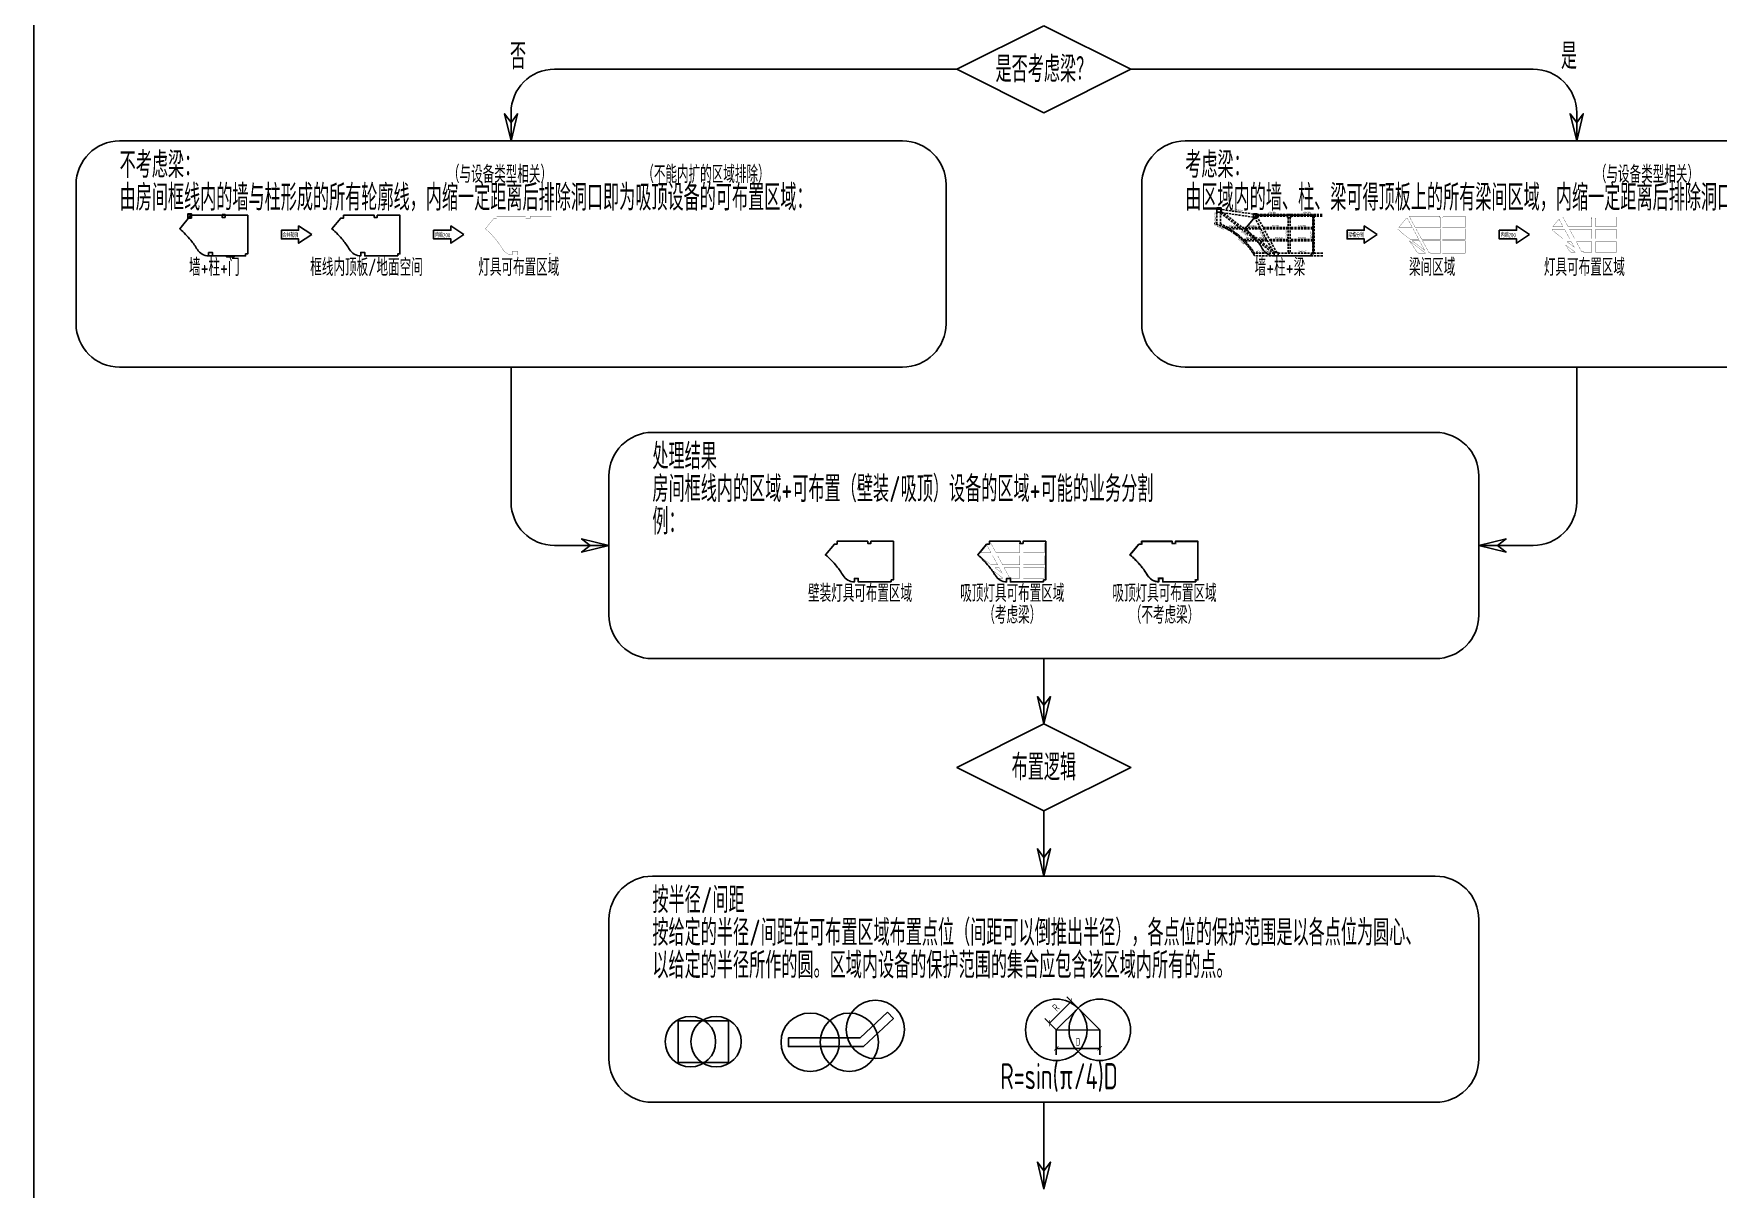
# Model space of a CAD drawing. Header units: millimetres. Extents: x 0 to 4164250, y 0 to 1261500.
# Drawn here: x 1289000 to 1676309, y 423000 to 688664 of the extents above; entities that cross this region are included whole.
import ezdxf
from ezdxf.enums import TextEntityAlignment as Align

# ---------------------------------------------------------------- set-up
doc = ezdxf.new("R2010")
doc.units = ezdxf.units.MM
doc.header["$LTSCALE"] = 1000
doc.linetypes.add('__覆盖_S20-tplt_TEN25IN7$0$DASHED', pattern=[0.75, 0.5, -0.25])
doc.layers.get('DEFPOINTS').update_dxf_attribs({"color": 9})
for name, color, linetype in [('C-SHET-SHET', 144, 'Continuous'), ('E-UNIV-DIAG', 2, 'Continuous'), ('E-UNIV-NOTE', 6, 'Continuous'), ('E-UNIV-REV', 6, 'Continuous'), ('S_BEAM', 4, '__覆盖_S20-tplt_TEN25IN7$0$DASHED'), ('S_BEAM_SECD', 142, '__覆盖_S20-tplt_TEN25IN7$0$DASHED'), ('S_BEAM_SECD_TEXT_HORZ', 9, 'Continuous'), ('S_BEAM_SECD_TEXT_VERT', 211, 'Continuous'), ('S_BEAM_TEXT_HORZ', 7, 'Continuous'), ('S_BEAM_TEXT_VERT', 41, 'Continuous'), ('可布置区域（吸顶）', 3, 'Continuous'), ('可布置区域（壁装）', 5, 'Continuous'), ('房间框线', 30, 'Continuous'), ('柱子', 7, 'Continuous'), ('门窗框线', 114, 'Continuous')]:
    doc.layers.add(name, color=color, linetype=linetype)
doc.layers.add('套内', color=9, linetype='Continuous', lineweight=20)
doc.styles.add('__覆盖_S20-tplt_TEN25IN7$0$TH-STYLE1', font='Tssdeng.shx', dxfattribs={"width": 0.7, "bigfont": 'Tssdchn.shx'})
doc.styles.add('TH-STYLE3', font='tssdeng.shx', dxfattribs={"width": 0.65, "bigfont": 'tssdchn.shx'})
doc.dimstyles.new('E-DIMA100', dxfattribs={"dimscale": 100, "dimtxt": 3.5, "dimasz": 2, "dimexe": 3, "dimexo": 0, "dimgap": 1.25, "dimtad": 1, "dimdec": 1, "dimrnd": 1, "dimdsep": 46, "dimtxsty": 'TH-STYLE3', "dimblk1": 'ARCHTICK', "dimblk2": 'ARCHTICK', "dimsah": 1, "dimcen": 0, "dimclrt": 6, "dimadec": 0, "dimazin": 0, "dimtfac": 1, "dimtdec": 1, "dimtix": 1, "dimtmove": 2, "dimatfit": 3, "dimldrblk": 'ARCHTICK', "dimfxl": 1, "dimtolj": 1, "dimarcsym": 0})

# ---------------------------------------------------------------- blocks, each defined once
blk = doc.blocks.new('_ARCHTICK')
at = {"color": 0, "linetype": 'ByBlock', "const_width": 0.15}
blk.add_lwpolyline([(-0.5, -0.5), (0.5, 0.5)], dxfattribs=at)
blk = doc.blocks.new('*D51')
at = {"layer": 'DEFPOINTS', "color": 0, "transparency": 16777216}
for p in [(1524101, 459654), (1534101, 459654), (1534101, 455407)]:
    blk.add_point(p, dxfattribs=at)
at = {"layer": 'E-UNIV-NOTE', "color": 0, "lineweight": -2, "transparency": 16777216}
for p, q in [((1524101, 459654), (1524101, 453907)), ((1534101, 459654), (1534101, 453907)), ((1524101, 455407), (1534101, 455407))]:
    blk.add_line(p, q, dxfattribs=at)
at = {"layer": 'E-UNIV-NOTE', "color": 0, "lineweight": -2, "transparency": 16777216, "xscale": 1000, "yscale": 1000, "zscale": 1000, "rotation": 180}
blk.add_blockref('_ARCHTICK', (1524101, 455407), dxfattribs=at)
at = {"layer": 'E-UNIV-NOTE', "color": 0, "lineweight": -2, "transparency": 16777216, "xscale": 1000, "yscale": 1000, "zscale": 1000}
blk.add_blockref('_ARCHTICK', (1534101, 455407), dxfattribs=at)
at = {"layer": 'E-UNIV-NOTE', "color": 6, "transparency": 16777216, "insert": (1529101, 456907), "char_height": 1750, "attachment_point": 5, "style": 'TH-STYLE3'}
blk.add_mtext('\\A1;D', dxfattribs=at)
blk = doc.blocks.new('*D52')
at = {"layer": 'DEFPOINTS', "color": 0, "transparency": 16777216}
for p in [(1527553, 466202), (1529101, 464654), (1524101, 459654)]:
    blk.add_point(p, dxfattribs=at)
at = {"layer": 'E-UNIV-NOTE', "color": 0, "lineweight": -2, "transparency": 16777216}
for p, q in [((1522553, 461202), (1527553, 466202)), ((1529101, 464654), (1526492, 467262)), ((1524101, 459654), (1521492, 462262))]:
    blk.add_line(p, q, dxfattribs=at)
at = {"layer": 'E-UNIV-NOTE', "color": 0, "lineweight": -2, "transparency": 16777216, "xscale": 1000, "yscale": 1000, "zscale": 1000}
for p, rotation in [((1527553, 466202), 45), ((1522553, 461202), 225)]:
    blk.add_blockref('_ARCHTICK', p, dxfattribs=dict(at, rotation=rotation))
at = {"layer": 'E-UNIV-NOTE', "color": 6, "transparency": 16777216, "insert": (1523992, 464762), "char_height": 1750, "attachment_point": 5, "rotation": 45, "style": 'TH-STYLE3'}
blk.add_mtext('\\A1;R', dxfattribs=at)

msp = doc.modelspace()

# ---------------------------------------------------------------- linework, layer by layer
at = {"layer": 'C-SHET-SHET'}
msp.add_lwpolyline([(1289000, 1261500), (1883500, 1261500), (1883500, 0), (1289000, 0)], close=True, dxfattribs=at)
at = {"layer": 'E-UNIV-DIAG'}
for points in [[(1521250, 690500), (1541250, 680500), (1521250, 670500), (1501250, 680500)], [(1521250, 530000), (1541250, 520000), (1521250, 510000), (1501250, 520000)]]:
    msp.add_lwpolyline(points, close=True, dxfattribs=at)
for points in [[(1501250, 680500), (1408750, 680500, 0.414213562), (1398750, 670500), (1398750, 664000)], [(1541250, 680500), (1633750, 680500, -0.414213562), (1643750, 670500), (1643750, 664000)], [(1421250, 571000), (1408750, 571000, -0.414213562), (1398750, 581000), (1398750, 612000)], [(1643750, 612000), (1643750, 581000, -0.414213562), (1633750, 571000), (1621250, 571000)]]:
    msp.add_lwpolyline(points, format="xyb", dxfattribs=at)
for points in [[(1398750, 664000), (1400250, 670276.24), (1398750, 668276.24), (1397250, 670276.24), (1398750, 664000)], [(1643750, 664000), (1645250, 670276.24), (1643750, 668276.24), (1642250, 670276.24), (1643750, 664000)], [(1421250, 571000), (1414973.76, 572500), (1416973.76, 571000), (1414973.76, 569500), (1421250, 571000)], [(1621250, 571000), (1627526.24, 572500), (1625526.24, 571000), (1627526.24, 569500), (1621250, 571000)], [(1521250, 530000), (1521250, 545000)], [(1521250, 530000), (1522750, 536276.24), (1521250, 534276.24), (1519750, 536276.24), (1521250, 530000)], [(1521250, 495000), (1521250, 510000)], [(1521250, 495000), (1522750, 501276.24), (1521250, 499276.24), (1519750, 501276.24), (1521250, 495000)], [(1521250, 423000), (1521250, 443000)], [(1521250, 423000), (1522750, 429276.24), (1521250, 427276.24), (1519750, 429276.24), (1521250, 423000)]]:
    msp.add_lwpolyline(points, dxfattribs=at)
for points in [[(1488750, 612000), (1308750, 612000, -0.414213562), (1298750, 622000), (1298750, 654000, -0.414213562), (1308750, 664000), (1488750, 664000, -0.414213562), (1498750, 654000), (1498750, 622000, -0.414213562)], [(1733750, 612000), (1553750, 612000, -0.414213562), (1543750, 622000), (1543750, 654000, -0.414213562), (1553750, 664000), (1733750, 664000, -0.414213562), (1743750, 654000), (1743750, 622000, -0.414213562)], [(1611250, 545000), (1431250, 545000, -0.414213562), (1421250, 555000), (1421250, 587000, -0.414213562), (1431250, 597000), (1611250, 597000, -0.414213562), (1621250, 587000), (1621250, 555000, -0.414213562)], [(1611250, 443000), (1431250, 443000, -0.414213562), (1421250, 453000), (1421250, 485000, -0.414213562), (1431250, 495000), (1611250, 495000, -0.414213562), (1621250, 485000), (1621250, 453000, -0.414213562)]]:
    msp.add_lwpolyline(points, format="xyb", close=True, dxfattribs=at)
at = {"layer": 'E-UNIV-NOTE'}
for points in [[(1352912.54, 642483.58), (1349912.54, 644483.58), (1349912.54, 643483.58), (1345943.9, 643483.58), (1345943.9, 641483.58), (1349912.54, 641483.58), (1349912.54, 640483.58), (1352912.54, 642483.58)], [(1387912.54, 642483.58), (1384912.54, 644483.58), (1384912.54, 643483.58), (1380943.9, 643483.58), (1380943.9, 641483.58), (1384912.54, 641483.58), (1384912.54, 640483.58), (1387912.54, 642483.58)], [(1597912.54, 642483.58), (1594912.54, 644483.58), (1594912.54, 643483.58), (1590943.9, 643483.58), (1590943.9, 641483.58), (1594912.54, 641483.58), (1594912.54, 640483.58), (1597912.54, 642483.58)], [(1632912.54, 642483.58), (1629912.54, 644483.58), (1629912.54, 643483.58), (1625943.9, 643483.58), (1625943.9, 641483.58), (1629912.54, 641483.58), (1629912.54, 640483.58), (1632912.54, 642483.58)]]:
    msp.add_lwpolyline(points, dxfattribs=at)
at = {"layer": 'E-UNIV-REV', "const_width": 50}
for points in [[(1606113.08, 643833.58), (1602602.12, 643833.58), (1602567.67, 643791.62, -0.022146627), (1603784.36, 642678.29), (1605559.37, 641333.58), (1607472.88, 641333.58)], [(1605292.97, 641033.58), (1605248.1, 641033.58, -0.032328056), (1606624.07, 639041.56, 0.090285864), (1607332.64, 638233.57), (1608988.98, 638233.57)]]:
    msp.add_lwpolyline(points, format="xyb", close=True, dxfattribs=at)
for points in [[(1604780.49, 646283.58), (1604613.76, 646283.58), (1602848.44, 644133.58), (1605949.91, 644133.58)], [(1612450.18, 646433.6), (1612300.18, 646433.6), (1612300.18, 646733.58), (1605250.19, 646733.58), (1605250.19, 646675.75), (1606632.92, 644133.58), (1612450.18, 644133.58)], [(1612450.18, 643833.58), (1606796.1, 643833.58), (1608155.89, 641333.58), (1612450.18, 641333.58)], [(1618100.18, 646733.57), (1613000.18, 646733.57), (1613000.18, 646433.6), (1612850.18, 646433.6), (1612850.18, 644133.58), (1618100.18, 644133.58)], [(1618100.18, 643833.58), (1612850.18, 643833.58), (1612850.18, 641333.58), (1618100.18, 641333.58)], [(1607636.05, 641033.58), (1605955.37, 641033.58), (1608813.95, 638867.99)], [(1612450.18, 641033.58), (1608319.06, 641033.58), (1609760.44, 638383.58), (1610100.18, 638383.58), (1610100.18, 638233.57), (1612450.18, 638233.57)], [(1618100.18, 641033.58), (1612850.18, 641033.58), (1612850.18, 638233.57), (1618100.18, 638233.57)]]:
    msp.add_lwpolyline(points, close=True, dxfattribs=at)
at = {"layer": 'S_BEAM'}
for p, q in [((1561050.12, 647633.63), (1561050.12, 644810.63)), ((1569450.19, 646487.18), (1561425.25, 647633.63)), ((1574200.18, 638073.57), (1561580.92, 647633.63)), ((1561850.13, 647633.63), (1561850.12, 644498.68)), ((1569450.19, 647194.28), (1561900.12, 648272.89)), ((1574453.38, 638383.57), (1561900.12, 647893.63)), ((1569899.71, 647130.06), (1570250.19, 647079.99)), ((1570250.19, 647133.58, 0), (1577300.18, 647133.58, 0)), ((1578000.18, 647133.57, 0), (1585350.18, 647133.57, 0)), ((1569698.91, 646433.57), (1574200.18, 638157.9)), ((1570250.19, 646733.58, 0), (1577300.18, 646733.58, 0)), ((1570250.19, 646675.75), (1574760.44, 638383.58)), ((1577450.18, 646433.58, 0), (1577450.18, 638233.57, 0)), ((1577850.18, 646433.58, 0), (1577850.18, 638233.57, 0)), ((1578000.18, 646733.57, 0), (1585350.18, 646733.57, 0)), ((1574200.18, 638233.57), (1569300.68, 638233.57)), ((1574200.18, 637633.57), (1569663.46, 637633.57)), ((1585350.18, 638233.57), (1575100.18, 638233.57)), ((1585350.18, 637633.57), (1575100.18, 637633.57))]:
    msp.add_line(p, q, dxfattribs=at)
at = {"layer": 'S_BEAM_SECD'}
for p, q in [((1566200.97, 644133.58), (1562656.9, 644133.58)), ((1566596.97, 643833.58), (1563244.49, 643833.58)), ((1570949.91, 644133.58), (1566863.38, 644133.58)), ((1571113.08, 643833.58), (1567259.38, 643833.58)), ((1577450.18, 644133.58), (1571632.92, 644133.58)), ((1577450.18, 643833.58), (1571796.1, 643833.58)), ((1583100.18, 644133.58), (1577850.18, 644133.58)), ((1583100.18, 643833.58), (1577850.18, 643833.58)), ((1583100.18, 646733.57), (1583100.18, 638233.57)), ((1583400.18, 646733.57), (1583400.18, 638233.57)), ((1569896.97, 641333.58), (1566723.43, 641333.58)), ((1570292.97, 641033.58), (1567034.54, 641033.58)), ((1572472.88, 641333.58), (1570559.37, 641333.58)), ((1572636.05, 641033.58), (1570955.37, 641033.58)), ((1577450.18, 641333.58), (1573155.89, 641333.58)), ((1577450.18, 641033.58), (1573319.06, 641033.58)), ((1583100.18, 641333.58), (1577850.18, 641333.58)), ((1583100.18, 641033.58), (1577850.18, 641033.58))]:
    msp.add_line(p, q, dxfattribs=at)
for centre, radius, start, end in [((1555476.28, 629362.8), 16421.99, 30.2411046, 72.6074502), ((1555492.01, 629374.81), 16806.01, 61.4239241, 67.7654942), ((1555492.01, 629374.81), 16706.01, 31.6057438, 59.9380576)]:
    msp.add_arc(centre, radius, start, end, dxfattribs=at)
at = {"layer": '可布置区域（吸顶）', "const_width": 50}
for points in [[(1407500.18, 637783.58), (1400300.18, 637783.58), (1400300.18, 638583.58), (1399000.18, 638583.58), (1399000.18, 637790.54, -0.244834107), (1396795.63, 639144.36, 0.034911741), (1395282.89, 641310.39, 0.023703058), (1394074.18, 642669.65, 0.022317977), (1392847.31, 643817.04), (1394708.33, 646083.58), (1395450.19, 646083.58), (1395450.19, 646733.58), (1402100.18, 646733.58), (1402100.18, 646233.6), (1403200.18, 646233.6), (1403200.18, 646733.58), (1408000.18, 646733.58), (1408000.18, 638233.58), (1407500.18, 638233.58)], [(1640994.2, 643633.58), (1638058.72, 643633.58, -0.01561306), (1638916.04, 642829.44), (1640626.58, 641533.58), (1642136.42, 641533.58)], [(1641171.77, 640116.91, -0.015253322), (1641795.63, 639144.36, 0.084109078), (1642403.7, 638433.57), (1643393.77, 638433.57)], [(1555975.55, 562829.11), (1548775.55, 562829.11), (1548775.55, 563629.11), (1547475.55, 563629.11), (1547475.55, 562836.06, -0.244834107), (1545270.99, 564189.89, 0.034911741), (1543758.26, 566355.91, 0.023703058), (1542549.55, 567715.18, 0.022317977), (1541322.68, 568862.56), (1543183.69, 571129.11), (1543925.56, 571129.11), (1543925.56, 571779.11), (1550575.55, 571779.11), (1550575.55, 571279.12), (1551675.55, 571279.12), (1551675.55, 571779.11), (1556475.55, 571779.11), (1556475.55, 563279.11), (1555975.55, 563279.11)], [(1509469.57, 568679.11), (1506534.08, 568679.11, -0.01561306), (1507391.41, 567874.97), (1509101.94, 566579.11), (1510611.79, 566579.11)], [(1509647.13, 565162.44, -0.015253322), (1510270.99, 564189.89, 0.084109078), (1510879.07, 563479.1), (1511869.14, 563479.1)]]:
    msp.add_lwpolyline(points, format="xyb", close=True, dxfattribs=at)
for points in [[(1639680.22, 646049.35), (1638271.44, 644333.58), (1640613.46, 644333.58)], [(1647250.18, 646233.6), (1647100.18, 646233.6), (1647100.18, 646533.58), (1640555.19, 646533.58), (1641751.81, 644333.58), (1647250.18, 644333.58)], [(1647250.18, 643633.58), (1642132.55, 643633.58), (1643274.77, 641533.58), (1647250.18, 641533.58)], [(1652900.18, 646533.57), (1648200.18, 646533.57), (1648200.18, 646233.6), (1648050.18, 646233.6), (1648050.18, 644333.58), (1652900.18, 644333.58)], [(1652900.18, 643633.58), (1648050.18, 643633.58), (1648050.18, 641533.58), (1652900.18, 641533.58)], [(1642517.16, 640833.58), (1641550.58, 640833.58), (1643194.6, 639588.11)], [(1647250.18, 640833.58), (1643655.52, 640833.58), (1644879.33, 638583.58), (1645300.18, 638583.58), (1645300.18, 638433.57), (1647250.18, 638433.57)], [(1652900.18, 640833.58), (1648050.18, 640833.58), (1648050.18, 638433.57), (1652900.18, 638433.57)], [(1508155.59, 571094.88), (1506746.81, 569379.11), (1509088.82, 569379.11)], [(1515725.55, 571279.12), (1515575.55, 571279.12), (1515575.55, 571579.11), (1509030.56, 571579.11), (1510227.18, 569379.11), (1515725.55, 569379.11)], [(1521375.55, 571579.1), (1516675.55, 571579.1), (1516675.55, 571279.12), (1516525.55, 571279.12), (1516525.55, 569379.11), (1521375.55, 569379.11)], [(1510992.53, 565879.11), (1510025.94, 565879.11), (1511669.96, 564633.64)], [(1515725.55, 568679.11), (1510607.92, 568679.11), (1511750.14, 566579.11), (1515725.55, 566579.11)], [(1515725.55, 565879.11), (1512130.88, 565879.11), (1513354.69, 563629.11), (1513775.55, 563629.11), (1513775.55, 563479.1), (1515725.55, 563479.1)], [(1521375.55, 568679.11), (1516525.55, 568679.11), (1516525.55, 566579.11), (1521375.55, 566579.11)], [(1521375.55, 565879.11), (1516525.55, 565879.11), (1516525.55, 563479.1), (1521375.55, 563479.1)]]:
    msp.add_lwpolyline(points, close=True, dxfattribs=at)
at = {"layer": '可布置区域（吸顶）'}
for centre, radius in [((1482508.74, 459747.76), 6700), ((1524100.56, 459654.17), 7071.07), ((1534100.56, 459654.17), 7071.07), ((1439988.51, 456942.57), 5800), ((1445888.51, 456942.57), 5800), ((1467517.97, 456818.74), 6700), ((1476517.97, 456818.74), 6700)]:
    msp.add_circle(centre, radius, dxfattribs=at)
at = {"layer": '可布置区域（壁装）', "const_width": 50}
msp.add_lwpolyline([(1481795.42, 562629.11), (1478575.55, 562629.11), (1478575.55, 563429.11), (1477675.55, 563429.11), (1477675.55, 562629.11), (1477672.35, 562629.11, -0.263559575), (1475099.44, 564087.09, 0.034911741), (1473602.68, 566230.24, 0.023703058), (1472406.56, 567575.35, 0.024950908), (1471043.03, 568837.15), (1473089.13, 571329.11), (1473725.56, 571329.11), (1473725.56, 571979.11), (1480775.55, 571979.11), (1480775.55, 571479.12), (1481475.55, 571479.12), (1481475.55, 571979.11), (1486675.55, 571979.11), (1486675.55, 563079.11), (1486175.55, 563079.11), (1486175.55, 562629.11), (1483595.42, 562629.11)], format="xyb", dxfattribs=at)
at = {"layer": '套内'}
for points in [[(1524100.56, 459654.17), (1529100.56, 464654.17)], [(1534100.56, 459654.17), (1529100.56, 464654.17)], [(1524100.56, 459654.17), (1534100.56, 459654.17)]]:
    msp.add_lwpolyline(points, dxfattribs=at)
at = {"layer": '房间框线'}
for points in [[(1325147.46, 646933.58), (1338200.18, 646933.58), (1338200.18, 638033.58), (1337700.18, 638033.58), (1337700.18, 637583.58), (1329196.98, 637583.58, -0.263559575), (1326624.07, 639041.56, 0.034911741), (1325127.31, 641184.72, 0.023703058), (1323931.19, 642529.82, 0.024950908), (1322567.67, 643791.62)], [(1372700.18, 637583.58), (1365100.18, 637583.58), (1365100.18, 638383.58), (1364200.18, 638383.58), (1364200.18, 637583.58), (1364196.98, 637583.58, -0.263559575), (1361624.07, 639041.56, 0.034911741), (1360127.31, 641184.72, 0.023703058), (1358931.19, 642529.82, 0.024950908), (1357567.67, 643791.62), (1359613.76, 646283.58), (1360250.19, 646283.58), (1360250.19, 646933.58), (1367300.18, 646933.58), (1367300.18, 646433.6), (1368000.18, 646433.6), (1368000.18, 646933.58), (1373200.18, 646933.58), (1373200.18, 638033.58), (1372700.18, 638033.58)], [(1570147.46, 646933.58), (1583200.18, 646933.58), (1583200.18, 638033.58), (1582700.18, 638033.58), (1582700.18, 637583.58), (1574196.98, 637583.58, -0.263559575), (1571624.07, 639041.56, 0.034911741), (1570127.31, 641184.72, 0.023703058), (1568931.19, 642529.82, 0.024950908), (1567567.67, 643791.62)], [(1486175.55, 562629.11), (1478575.55, 562629.11), (1478575.55, 563429.11), (1477675.55, 563429.11), (1477675.55, 562629.11), (1477672.35, 562629.11, -0.263559575), (1475099.44, 564087.09, 0.034911741), (1473602.68, 566230.24, 0.023703058), (1472406.56, 567575.35, 0.024950908), (1471043.03, 568837.15), (1473089.13, 571329.11), (1473725.56, 571329.11), (1473725.56, 571979.11), (1480775.55, 571979.11), (1480775.55, 571479.12), (1481475.55, 571479.12), (1481475.55, 571979.11), (1486675.55, 571979.11), (1486675.55, 563079.11), (1486175.55, 563079.11)], [(1521175.55, 562629.11), (1513575.55, 562629.11), (1513575.55, 563429.11), (1512675.55, 563429.11), (1512675.55, 562629.11), (1512672.35, 562629.11, -0.263559575), (1510099.44, 564087.09, 0.034911741), (1508602.68, 566230.24, 0.023703058), (1507406.56, 567575.35, 0.024950908), (1506043.03, 568837.15), (1508089.13, 571329.11), (1508725.56, 571329.11), (1508725.56, 571979.11), (1515775.55, 571979.11), (1515775.55, 571479.12), (1516475.55, 571479.12), (1516475.55, 571979.11), (1521675.55, 571979.11), (1521675.55, 563079.11), (1521175.55, 563079.11)], [(1556175.55, 562629.11), (1548575.55, 562629.11), (1548575.55, 563429.11), (1547675.55, 563429.11), (1547675.55, 562629.11), (1547672.35, 562629.11, -0.263559575), (1545099.44, 564087.09, 0.034911741), (1543602.68, 566230.24, 0.023703058), (1542406.56, 567575.35, 0.024950908), (1541043.03, 568837.15), (1543089.13, 571329.11), (1543725.56, 571329.11), (1543725.56, 571979.11), (1550775.55, 571979.11), (1550775.55, 571479.12), (1551475.55, 571479.12), (1551475.55, 571979.11), (1556675.55, 571979.11), (1556675.55, 563079.11), (1556175.55, 563079.11)]]:
    msp.add_lwpolyline(points, format="xyb", close=True, dxfattribs=at)
for points in [[(1448738.51, 461717.57), (1437138.51, 461717.57), (1437138.51, 452167.57), (1448738.51, 452167.57)], [(1485302.35, 463723.71), (1478976.94, 457818.74), (1462517.97, 457818.74), (1462517.97, 455818.74), (1479765.39, 455818.74), (1486667.14, 462261.74)]]:
    msp.add_lwpolyline(points, close=True, dxfattribs=at)
at = {"layer": '柱子'}
for points in [[(1325250.19, 647133.58), (1324450.19, 647133.58), (1324450.19, 647283.58), (1325250.19, 647283.58), (1325250.19, 647133.58)], [(1324450.19, 647133.58), (1325250.19, 647133.58), (1325250.19, 646433.58), (1324450.19, 646433.58)], [(1332300.18, 647133.6), (1333000.18, 647133.6), (1333000.18, 646433.6), (1332300.18, 646433.6)], [(1561000.12, 648633.64), (1562000.18, 648633.64), (1562000.18, 647633.64), (1561000.12, 647633.64)], [(1561000.12, 648333.64), (1561900.12, 648333.64), (1561900.12, 647633.64), (1561000.12, 647633.64)], [(1561000.12, 648333.64), (1561900.12, 648333.64), (1561900.12, 647633.64), (1561000.12, 647633.64)], [(1570250.19, 647133.58), (1569450.19, 647133.58), (1569450.19, 647283.58), (1570250.19, 647283.58), (1570250.19, 647133.58)], [(1569450.19, 647133.58), (1570250.19, 647133.58), (1570250.19, 646433.58), (1569450.19, 646433.58)], [(1577300.18, 647133.6), (1578000.18, 647133.6), (1578000.18, 646433.6), (1577300.18, 646433.6)], [(1325250.19, 646433.58), (1324450.19, 646433.58), (1324450.19, 646283.58), (1325250.19, 646283.58), (1325250.19, 646433.58)], [(1570250.19, 646433.58), (1569450.19, 646433.58), (1569450.19, 646283.58), (1570250.19, 646283.58), (1570250.19, 646433.58)], [(1329200.18, 638383.58), (1330100.18, 638383.58), (1330100.18, 637583.58), (1329200.18, 637583.58)], [(1574200.18, 638383.58), (1575100.18, 638383.58), (1575100.18, 637583.58), (1574200.18, 637583.58)]]:
    msp.add_lwpolyline(points, close=True, dxfattribs=at)
at = {"layer": '门窗框线'}
msp.add_lwpolyline([(1335120.06, 637583.58), (1333320.06, 637583.58), (1333320.06, 637383.58), (1335120.06, 637383.58)], close=True, dxfattribs=at)

# ---------------------------------------------------------------- texts
at = {"layer": 'E-UNIV-NOTE', "style": 'TH-STYLE3', "width": 0.65}
for s, p in [('否', (1398504.33, 683500)), ('是', (1640126.38, 683500)), ('不考虑梁：', (1308750, 658500)), ('考虑梁：', (1553750, 658500)), ('由房间框线内的墙与柱形成的所有轮廓线，内缩一定距离后排除洞口即为吸顶设备的可布置区域：', (1308750, 651000)), ('由区域内的墙、柱、梁可得顶板上的所有梁间区域，内缩一定距离后排除洞口即为吸顶设备的可布置区域：', (1553750, 651000)), ('处理结果', (1431250, 591500)), ('房间框线内的区域+可布置（壁装/吸顶）设备的区域+可能的业务分割', (1431250, 584000)), ('例：', (1431250, 576500)), ('按半径/间距', (1431250, 489500)), ('按给定的半径/间距在可布置区域布置点位（间距可以倒推出半径），各点位的保护范围是以各点位为圆心、', (1431250, 482000)), ('以给定的半径所作的圆。区域内设备的保护范围的集合应包含该区域内所有的点。', (1431250, 474500)), ('R=sin(π/4)D', (1511250, 449000))]:
    msp.add_text(s, height=6000, dxfattribs=at).set_placement(p, align=Align.MIDDLE_LEFT)
for s, p in [('是否考虑梁？', (1521250, 680500)), ('布置逻辑', (1521250, 520000))]:
    msp.add_text(s, height=6000, dxfattribs=at).set_placement(p, align=Align.MIDDLE_CENTER)
at = {"layer": 'E-UNIV-NOTE', "style": 'TH-STYLE3', "width": 0.7}
for s, height, p in [('（与设备类型相关）', 4000, (1396206.56, 656548.57)), ('（不能内扩的区域排除）', 4000, (1443555.99, 656548.57)), ('（与设备类型相关）', 4000, (1659897.9, 656548.57)), ('合并轮廓', 1000, (1348022.36, 642483.58)), ('内缩200', 1000, (1383022.36, 642483.58)), ('梁格分割', 1000, (1593022.36, 642483.58)), ('内缩200', 1000, (1628022.36, 642483.58)), ('墙+柱+门', 4000, (1330522.36, 635177.81)), ('框线内顶板/地面空间', 4000, (1365522.36, 635177.81)), ('灯具可布置区域', 4000, (1400522.36, 635177.81)), ('墙+柱+梁', 4000, (1575522.36, 635177.81)), ('梁间区域', 4000, (1610522.36, 635177.81)), ('灯具可布置区域', 4000, (1645522.36, 635177.81)), ('壁装灯具可布置区域', 4000, (1478997.73, 560223.33)), ('吸顶灯具可布置区域', 4000, (1513997.73, 560223.33)), ('吸顶灯具可布置区域', 4000, (1548997.73, 560223.33)), ('（考虑梁）', 4000, (1513997.73, 555223.33)), ('（不考虑梁）', 4000, (1548997.73, 555223.33))]:
    msp.add_text(s, height=height, dxfattribs=at).set_placement(p, align=Align.MIDDLE)
at = {"layer": 'S_BEAM_SECD_TEXT_HORZ', "style": '__覆盖_S20-tplt_TEN25IN7$0$TH-STYLE1', "width": 0.7}
for p in [(1563731.99, 644133.58), (1568315.88, 644133.58), (1573569.2, 644133.58), (1579689.1, 644133.58), (1567692.18, 641333.58), (1570682.9, 641333.58), (1574377.43, 641333.58), (1579689.1, 641333.58)]:
    msp.add_text('300×600', height=450, rotation=0.0000235, dxfattribs=at).set_placement(p, align=Align.BOTTOM_LEFT)
at = {"layer": 'S_BEAM_SECD_TEXT_VERT', "style": '__覆盖_S20-tplt_TEN25IN7$0$TH-STYLE1', "width": 0.7}
for s, rotation, p in [('400×700', 154.1938547, (1562834.67, 644045.94, 0)), ('300×700', 90.0000235, (1583100.18, 641595.44)), ('300×700', 136.0559113, (1567518.7, 640533.45, 0))]:
    msp.add_text(s, height=450, rotation=rotation, dxfattribs=at).set_placement(p, align=Align.BOTTOM_LEFT)
at = {"layer": 'S_BEAM_TEXT_HORZ', "style": '__覆盖_S20-tplt_TEN25IN7$0$TH-STYLE1', "width": 0.7}
for s, rotation, p in [('700×1200', 351.6912086, (1564913.63, 647842.38)), ('400×700', 359.821533, (1572783.32, 647133.58, 0)), ('400×700', 359.821533, (1580833.32, 647133.57, 0)), ('600×700/1000', 359.821533, (1569988.6, 638233.57)), ('600×1000', 359.821533, (1579700.99, 638233.57))]:
    msp.add_text(s, height=450, rotation=rotation, dxfattribs=at).set_placement(p, align=Align.BOTTOM_LEFT)
at = {"layer": 'S_BEAM_TEXT_VERT', "style": '__覆盖_S20-tplt_TEN25IN7$0$TH-STYLE1', "width": 0.7}
for s, rotation, p in [('800×800/1000', 90.0000235, (1561050.96, 644597.89)), ('400×700', 143.7651481, (1568339.04, 642513.83)), ('600×700', 118.0701864, (1572159.6, 641909.55)), ('400×700', 90.0000235, (1577450.18, 641678.77, 0))]:
    msp.add_text(s, height=450, rotation=rotation, dxfattribs=at).set_placement(p, align=Align.BOTTOM_LEFT)

# ---------------------------------------------------------------- dimensions: what is measured, and where the dimension line sits
at = {"layer": 'E-UNIV-NOTE'}
dim = msp.add_aligned_dim(p1=(1524100.56, 459654.17), p2=(1529100.56, 464654.17), distance=2188.54, text='R', dimstyle='E-DIMA100', override={"dimscale": 500}, dxfattribs=at)
dim.commit()
dim.dimension.update_dxf_attribs({"geometry": '*D52', "text_midpoint": (1523992.37, 464762.36)})
dim = msp.add_linear_dim(base=(1534100.56, 455407.46), p1=(1524100.56, 459654.17), p2=(1534100.56, 459654.17), text='D', dimstyle='E-DIMA100', override={"dimscale": 500}, dxfattribs=at)
dim.commit()
dim.dimension.update_dxf_attribs({"geometry": '*D51', "text_midpoint": (1529100.56, 456907.46)})

doc.saveas('drawing.dxf')
